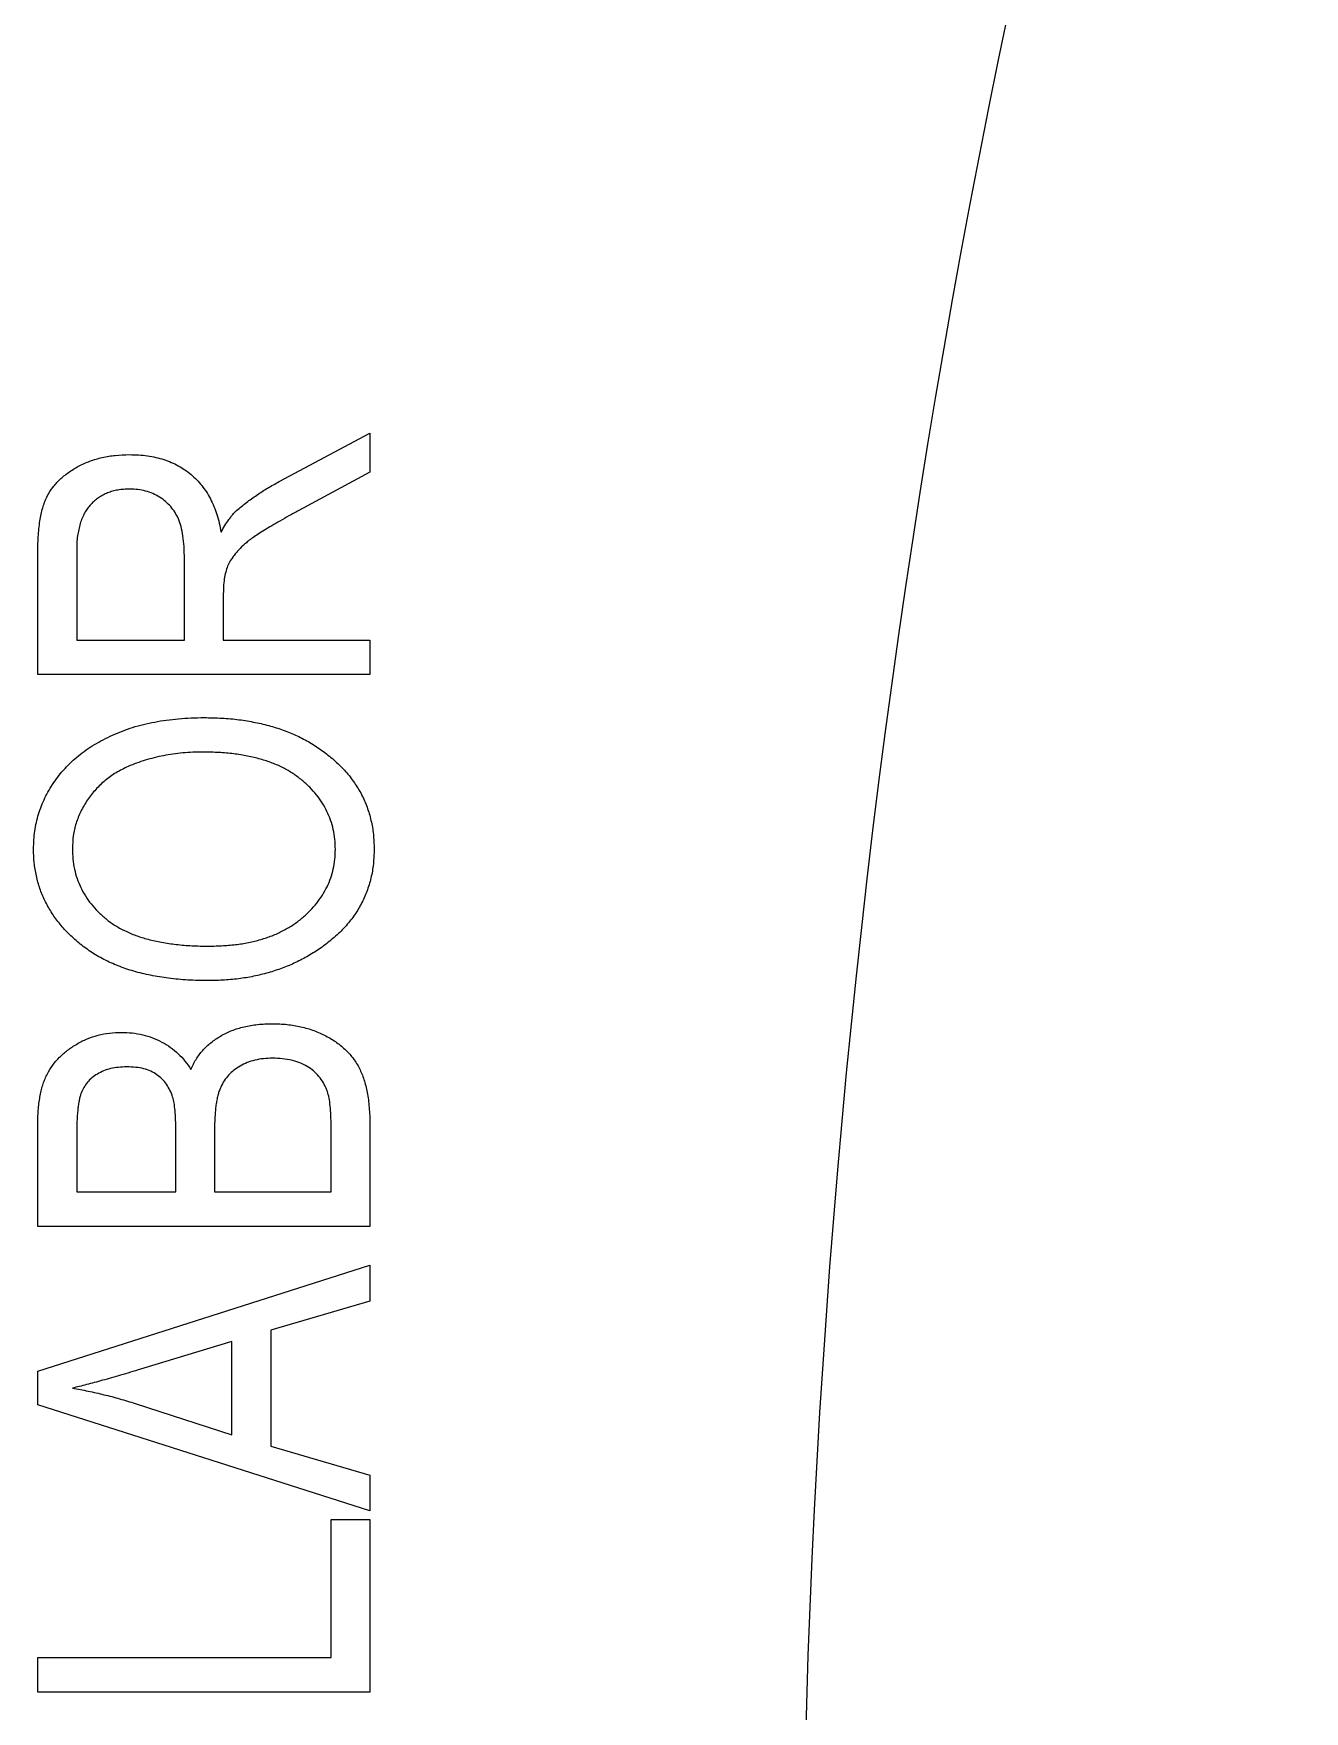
# Model space of a CAD drawing. Extents: x 11 to 185, y 6 to 286.
# Drawn here: x 76.66 to 92.39, y 125.99 to 146.76 of the extents above; entities that cross this region are included whole.
import ezdxf

# ---------------------------------------------------------------- set-up
doc = ezdxf.new("R2010")
doc.units = 0
doc.layers.get('0').update_dxf_attribs({"linetype": 'CONTINUOUS'})

msp = doc.modelspace()

# ---------------------------------------------------------------- linework, layer by layer
at = {"color": 7}
for points in [[(79.695725, 141.216909), (80.818948, 141.818129)], [(80.818948, 141.818129), (80.818948, 141.332817)], [(80.818948, 141.332817), (79.940049, 140.858345)], [(76.709638, 138.829541), (76.709638, 140.338844)], [(77.189946, 140.368864), (77.189946, 139.256481), (78.52414, 139.256481)], [(78.52414, 139.256481), (78.52414, 140.257961)], [(79.004448, 139.800999), (79.004448, 139.256481)], [(79.004448, 139.256481), (80.818948, 139.256481)], [(80.818948, 139.256481), (80.818948, 138.829541)], [(80.818948, 138.829541), (76.709638, 138.829541)], [(76.709638, 131.998481), (76.709638, 133.272633)], [(77.189946, 133.124204), (77.189946, 132.425421), (78.417404, 132.425421), (78.417404, 133.17924)], [(78.897713, 133.212593), (78.897713, 132.425421), (80.338639, 132.425421)], [(80.338639, 132.425421), (80.338639, 133.272633)], [(80.818948, 133.26346), (80.818948, 131.998481)], [(80.818948, 131.998481), (76.709638, 131.998481)], [(76.709638, 130.204826), (80.818948, 131.51817)], [(80.818948, 131.51817), (80.818948, 131.074554)], [(80.818948, 131.074554), (79.591493, 130.715154)], [(79.591493, 130.715154), (79.591493, 129.279231)], [(79.111184, 130.574232), (77.982122, 130.230676)], [(79.111184, 129.41932), (79.111184, 130.574232)], [(76.709638, 129.788726), (76.709638, 130.204826)], [(77.915413, 129.806236), (79.111184, 129.41932)], [(80.818948, 128.476216), (76.709638, 129.788726)], [(79.591493, 129.279231), (80.818948, 128.920668)], [(80.818948, 128.920668), (80.818948, 128.476216)], [(80.338639, 126.661714), (80.338639, 128.36948)], [(80.338639, 128.36948), (80.818948, 128.36948)], [(80.818948, 128.36948), (80.818948, 126.234772)], [(76.709638, 126.661714), (80.338639, 126.661714)], [(76.709638, 126.234772), (76.709638, 126.661714)], [(80.818948, 126.234772), (76.709638, 126.234772)]]:
    msp.add_lwpolyline(points, dxfattribs=at)
for points in [[(92.387939, 160.506693), (84.095365, 135.826783), (84.094529, 109.113113), (92.385557, 84.432682)], [(77.213235, 141.407033), (77.258728, 141.431242), (77.305837, 141.452491), (77.354157, 141.470406)], [(77.354157, 141.470406), (77.403664, 141.488768), (77.454437, 141.503624), (77.505922, 141.515435)], [(77.505922, 141.515435), (77.559514, 141.527739), (77.613878, 141.536708), (77.668527, 141.542119)], [(77.668527, 141.542119), (77.72613, 141.547807), (77.784052, 141.549553), (77.841972, 141.5513)], [(77.842033, 141.551292), (77.880416, 141.550498), (77.918799, 141.54944), (77.957109, 141.547111)], [(77.957109, 141.547111), (77.993626, 141.544995), (78.030081, 141.541317), (78.066344, 141.536263)], [(78.066344, 141.536263), (78.101357, 141.531395), (78.136189, 141.525177), (78.170577, 141.517081)], [(78.170577, 141.517081), (78.203467, 141.509355), (78.23595, 141.499936), (78.268139, 141.489564)], [(78.268139, 141.489564), (78.299723, 141.479404), (78.331026, 141.468345), (78.361535, 141.455375)], [(78.361535, 141.455375), (78.391163, 141.442781), (78.420042, 141.428411), (78.448257, 141.412848)], [(76.893862, 141.145196), (76.919976, 141.180068), (76.949041, 141.212749), (76.980584, 141.242758)], [(76.980584, 141.242758), (77.013819, 141.274376), (77.04982, 141.303025), (77.08732, 141.329481)], [(77.08732, 141.329481), (77.127642, 141.357932), (77.169698, 141.38385), (77.213235, 141.407033)], [(78.448257, 141.412848), (78.476245, 141.397397), (78.503579, 141.380805), (78.529976, 141.362816)], [(78.529976, 141.362816), (78.556197, 141.34493), (78.58152, 141.325689), (78.605859, 141.305279)], [(78.605859, 141.305279), (78.63028, 141.284801), (78.653733, 141.263131), (78.675902, 141.240237)], [(78.675902, 141.240237), (78.697968, 141.217456), (78.718778, 141.193432), (78.738444, 141.168524)], [(76.798802, 140.977588), (76.806925, 140.99804), (76.816185, 141.018058), (76.826319, 141.037627)], [(76.826319, 141.037627), (76.845792, 141.075264), (76.868441, 141.111266), (76.893862, 141.145196)], [(77.514323, 141.050147), (77.495643, 141.040331), (77.477403, 141.029668), (77.46012, 141.017624)], [(77.571859, 141.07683), (77.552227, 141.069025), (77.533055, 141.060003), (77.514323, 141.050147)], [(77.634399, 141.097679), (77.613206, 141.091779), (77.592277, 141.084953), (77.571859, 141.07683)], [(77.700275, 141.112681), (77.678076, 141.108845), (77.656111, 141.103738), (77.634399, 141.097679)], [(77.770321, 141.121016), (77.746852, 141.119428), (77.723447, 141.116677), (77.700275, 141.112681)], [(77.844534, 141.124349), (77.819769, 141.123556), (77.795027, 141.122762), (77.770321, 141.121016)], [(77.947099, 141.118515), (77.913132, 141.12259), (77.878832, 141.123463), (77.844531, 141.124363)], [(78.042992, 141.099333), (78.011462, 141.107879), (77.979431, 141.114626), (77.947099, 141.118515)], [(78.133051, 141.06848), (78.10391, 141.081048), (78.073687, 141.091023), (78.042992, 141.099333)], [(78.216437, 141.024287), (78.189767, 141.041061), (78.161941, 141.056031), (78.133051, 141.06848)], [(78.290653, 140.970084), (78.26729, 140.989928), (78.242409, 141.007954), (78.216437, 141.024287)], [(78.738444, 141.168524), (78.758579, 141.143018), (78.777515, 141.116584), (78.795147, 141.089305)], [(78.795147, 141.089305), (78.813139, 141.061474), (78.82976, 141.032767), (78.845177, 141.003419)], [(79.291299, 140.957577), (79.333122, 140.989732), (79.376132, 141.02035), (79.419715, 141.050136)], [(79.419715, 141.050136), (79.46372, 141.080209), (79.508308, 141.109435), (79.553967, 141.136859)], [(79.553967, 141.136859), (79.600478, 141.164791), (79.648103, 141.19085), (79.695725, 141.216909)], [(76.738768, 140.750776), (76.743425, 140.77874), (76.748981, 140.806564), (76.755437, 140.834162)], [(76.755437, 140.834162), (76.761337, 140.859377), (76.768031, 140.884394), (76.77544, 140.909211)], [(76.77544, 140.909211), (76.782345, 140.93231), (76.789886, 140.955209), (76.798802, 140.977588)], [(77.288345, 140.827503), (77.277259, 140.8075), (77.267364, 140.786834), (77.258325, 140.765797)], [(77.324201, 140.884206), (77.311131, 140.866029), (77.299172, 140.847074), (77.288345, 140.827503)], [(77.365061, 140.934238), (77.350403, 140.918469), (77.336785, 140.901703), (77.324201, 140.884206)], [(77.410924, 140.978434), (77.394969, 140.964385), (77.37951, 140.949793), (77.365061, 140.934238)], [(77.46012, 141.017624), (77.442923, 141.005639), (77.42668, 140.992304), (77.410924, 140.978434)], [(78.354026, 140.907545), (78.3345, 140.929955), (78.313291, 140.950862), (78.290653, 140.970084)], [(78.407395, 140.835832), (78.391493, 140.861073), (78.373618, 140.885052), (78.354026, 140.907545)], [(78.449921, 140.754946), (78.437856, 140.782936), (78.423648, 140.810035), (78.407395, 140.835832)], [(78.845177, 141.003419), (78.861026, 140.973238), (78.87561, 140.94238), (78.88854, 140.910857)], [(78.88854, 140.910857), (78.901981, 140.878078), (78.913649, 140.844579), (78.924396, 140.810794)], [(78.924396, 140.810794), (78.935614, 140.775552), (78.945827, 140.739995), (78.954416, 140.704059)], [(79.121191, 140.808313), (79.136616, 140.825881), (79.153089, 140.842531), (79.169554, 140.859179)], [(79.169554, 140.859179), (79.209747, 140.892479), (79.249942, 140.92578), (79.291299, 140.957577)], [(79.940049, 140.858345), (79.898838, 140.836253), (79.857629, 140.814139), (79.816637, 140.791636)], [(76.717073, 140.559821), (76.719454, 140.59295), (76.722549, 140.626036), (76.726254, 140.659051)], [(76.726254, 140.659051), (76.729693, 140.689721), (76.733688, 140.720333), (76.738768, 140.750776)], [(77.21496, 140.624038), (77.209483, 140.597765), (77.204562, 140.571378), (77.200779, 140.544822)], [(77.233296, 140.698254), (77.225861, 140.673886), (77.220146, 140.649004), (77.21496, 140.624038)], [(77.258325, 140.765797), (77.248827, 140.743704), (77.240307, 140.721212), (77.233296, 140.698254)], [(78.482441, 140.660717), (78.473737, 140.692814), (78.4631, 140.724413), (78.449921, 140.754946)], [(78.505804, 140.546478), (78.500116, 140.584949), (78.492628, 140.623176), (78.482441, 140.660717)], [(78.954416, 140.704059), (78.963385, 140.666533), (78.970582, 140.628592), (78.977752, 140.590653)], [(78.977763, 140.590674), (78.993267, 140.618678), (79.008751, 140.646681), (79.025295, 140.67406)], [(79.025295, 140.67406), (79.040244, 140.698799), (79.05605, 140.723032), (79.072825, 140.746606)], [(79.072825, 140.746606), (79.087985, 140.767905), (79.103948, 140.788688), (79.121191, 140.808313)], [(79.513941, 140.616524), (79.487588, 140.600199), (79.461492, 140.58347), (79.435558, 140.566491)], [(79.604, 140.670724), (79.573797, 140.65297), (79.54372, 140.634987), (79.513941, 140.616524)], [(79.704898, 140.729096), (79.671135, 140.709861), (79.637493, 140.690425), (79.604, 140.670724)], [(79.816637, 140.791636), (79.77922, 140.771104), (79.741988, 140.750221), (79.704898, 140.729096)], [(76.709638, 140.338844), (76.709857, 140.376933), (76.710167, 140.415023), (76.711225, 140.453086)], [(76.711225, 140.453086), (76.712284, 140.488696), (76.7144, 140.524282), (76.717073, 140.559821)], [(77.192444, 140.459766), (77.190857, 140.429501), (77.190327, 140.399187), (77.190063, 140.368874)], [(77.200779, 140.544822), (77.196757, 140.516617), (77.194032, 140.488214), (77.192444, 140.459766)], [(78.519139, 140.412226), (78.516493, 140.457126), (78.512366, 140.501967), (78.505804, 140.546478)], [(78.52414, 140.257961), (78.523081, 140.309409), (78.522023, 140.360857), (78.519139, 140.412226)], [(79.268783, 140.442246), (79.243992, 140.4201), (79.220012, 140.397087), (79.19707, 140.373033)], [(79.312979, 140.479769), (79.297898, 140.467704), (79.283203, 140.45511), (79.268783, 140.442246)], [(79.368848, 140.521462), (79.349851, 140.508074), (79.331121, 140.494287), (79.312979, 140.479769)], [(79.435558, 140.566491), (79.413121, 140.551807), (79.39079, 140.536908), (79.368848, 140.521462)], [(79.092004, 140.237112), (79.079357, 140.21568), (79.068007, 140.193439), (79.058648, 140.170402)], [(79.137867, 140.304657), (79.121225, 140.283094), (79.105847, 140.260583), (79.092004, 140.237112)], [(79.19707, 140.373033), (79.176248, 140.351205), (79.156293, 140.328528), (79.137867, 140.304657)], [(79.017797, 140.011967), (79.012849, 139.97937), (79.0097, 139.946493), (79.007795, 139.913571)], [(79.035312, 140.097856), (79.02801, 140.069525), (79.022189, 140.040857), (79.017797, 140.011967)], [(79.058648, 140.170402), (79.049097, 140.146854), (79.041636, 140.122489), (79.035312, 140.097856)], [(79.007795, 139.913571), (79.005679, 139.876085), (79.005044, 139.838541), (79.004462, 139.800999)], [(77.633547, 138.079059), (77.673602, 138.097236), (77.71421, 138.11419), (77.755292, 138.129925)], [(77.755292, 138.129925), (77.797332, 138.146012), (77.839869, 138.160842), (77.882874, 138.174118)], [(77.882874, 138.174118), (77.926946, 138.187718), (77.97151, 138.19973), (78.016293, 138.210808)], [(78.016293, 138.210808), (78.062458, 138.222238), (78.108855, 138.232716), (78.155549, 138.241664)], [(78.155549, 138.241664), (78.203391, 138.250818), (78.251542, 138.258359), (78.29981, 138.265)], [(78.29981, 138.265), (78.349994, 138.271932), (78.400299, 138.277912), (78.450739, 138.282515)], [(78.450739, 138.282515), (78.502611, 138.287251), (78.554625, 138.290532), (78.606674, 138.292517)], [(78.606674, 138.292517), (78.660572, 138.294633), (78.714507, 138.295215), (78.768443, 138.29585)], [(78.768461, 138.295864), (78.842156, 138.294541), (78.915847, 138.293191), (78.989439, 138.289196)], [(78.989439, 138.289196), (79.059953, 138.285386), (79.130374, 138.279116), (79.200407, 138.270014)], [(79.200407, 138.270014), (79.267481, 138.261283), (79.334196, 138.249958), (79.400535, 138.236661)], [(79.400535, 138.236661), (79.464421, 138.223855), (79.527956, 138.209266), (79.590659, 138.191631)], [(79.590659, 138.191631), (79.651249, 138.174592), (79.711061, 138.154708), (79.769941, 138.132425)], [(79.769941, 138.132425), (79.82703, 138.110809), (79.883246, 138.086957), (79.938383, 138.060713)], [(77.307503, 137.895607), (77.340627, 137.918732), (77.374612, 137.94065), (77.409236, 137.961483)], [(77.409236, 137.961483), (77.444753, 137.982862), (77.480938, 138.003092), (77.517638, 138.022356)], [(77.517638, 138.022356), (77.55573, 138.042358), (77.594375, 138.061284), (77.633547, 138.079059)], [(79.938383, 138.060713), (79.99254, 138.034942), (80.045655, 138.006857), (80.096818, 137.975657)], [(80.096818, 137.975657), (80.147284, 137.944883), (80.195849, 137.911072), (80.244413, 137.877261)], [(77.045669, 137.66796), (77.071334, 137.6959), (77.098014, 137.722927), (77.125722, 137.748846)], [(77.125722, 137.748846), (77.153929, 137.775225), (77.183213, 137.800468), (77.213277, 137.824728)], [(77.213277, 137.824728), (77.243874, 137.849414), (77.27528, 137.873097), (77.307503, 137.895607)], [(77.931256, 137.732285), (77.896244, 137.719056), (77.861634, 137.704829), (77.827023, 137.690592)], [(78.038828, 137.768975), (78.002567, 137.757995), (77.966705, 137.745665), (77.931256, 137.732285)], [(78.14973, 137.798995), (78.112549, 137.789761), (78.075483, 137.780077), (78.038828, 137.768975)], [(78.263972, 137.824844), (78.225661, 137.817357), (78.187635, 137.808414), (78.14973, 137.798995)], [(78.381548, 137.844027), (78.342196, 137.838603), (78.302937, 137.832464), (78.263972, 137.824844)], [(78.503293, 137.858208), (78.462611, 137.854398), (78.422032, 137.849609), (78.381548, 137.844027)], [(78.627539, 137.866543), (78.586063, 137.864955), (78.544624, 137.862071), (78.503293, 137.858208)], [(78.755954, 137.868924), (78.713137, 137.868395), (78.670317, 137.86813), (78.627539, 137.866543)], [(78.951079, 137.86391), (78.886129, 137.867456), (78.821042, 137.86817), (78.755954, 137.868911)], [(79.134531, 137.847241), (79.073555, 137.854729), (79.012378, 137.860576), (78.951079, 137.86391)], [(79.305475, 137.820558), (79.248897, 137.831724), (79.191803, 137.840217), (79.134531, 137.847241)], [(79.463911, 137.782202), (79.411632, 137.797098), (79.358781, 137.810028), (79.305475, 137.820558)], [(79.61067, 137.733836), (79.56251, 137.752171), (79.513467, 137.768073), (79.463911, 137.782202)], [(79.744925, 137.67463), (79.701332, 137.696855), (79.6564, 137.716431), (79.61067, 137.733836)], [(80.244413, 137.877261), (80.294207, 137.838259), (80.344005, 137.799254), (80.391172, 137.757185)], [(80.391172, 137.757185), (80.436199, 137.717024), (80.478831, 137.674069), (80.518754, 137.628767)], [(76.848041, 137.397786), (76.86643, 137.429848), (76.885795, 137.461347), (76.906414, 137.492015)], [(76.906414, 137.492015), (76.927157, 137.522883), (76.949186, 137.552911), (76.97229, 137.582071)], [(76.97229, 137.582071), (76.995679, 137.611593), (77.020182, 137.640226), (77.045669, 137.66796)], [(77.544343, 137.518698), (77.50262, 137.484143), (77.463123, 137.446985), (77.426767, 137.406959)], [(77.677761, 137.61376), (77.630883, 137.585841), (77.586478, 137.553596), (77.544343, 137.518698)], [(77.827023, 137.690476), (77.776403, 137.666425), (77.725783, 137.642359), (77.677761, 137.61376)], [(79.86667, 137.603753), (79.827398, 137.62955), (79.786776, 137.653302), (79.744925, 137.67463)], [(79.976739, 137.522868), (79.94156, 137.551794), (79.904749, 137.578737), (79.86667, 137.603753)], [(80.074302, 137.433642), (80.043314, 137.465011), (80.010791, 137.494869), (79.976739, 137.522868)], [(80.518754, 137.628767), (80.557534, 137.58477), (80.593758, 137.538555), (80.627159, 137.490345)], [(80.627159, 137.490345), (80.659568, 137.443567), (80.689318, 137.394907), (80.715548, 137.344419)], [(76.753815, 137.202661), (76.766886, 137.236313), (76.781409, 137.26941), (76.797175, 137.30189)], [(76.797175, 137.30189), (76.812971, 137.33445), (76.830039, 137.366388), (76.848041, 137.397786)], [(77.426767, 137.406959), (77.389749, 137.366208), (77.355988, 137.322488), (77.325035, 137.276877)], [(80.158524, 137.339416), (80.132145, 137.372288), (80.103924, 137.403657), (80.074302, 137.433642)], [(80.229403, 137.240184), (80.207707, 137.274575), (80.183971, 137.307695), (80.158524, 137.339416)], [(80.715548, 137.344419), (80.741716, 137.294032), (80.764404, 137.241822), (80.783925, 137.188485)], [(76.691276, 136.997529), (76.699028, 137.032343), (76.708368, 137.066803), (76.718792, 137.100929)], [(76.718792, 137.100929), (76.72927, 137.135245), (76.740832, 137.169226), (76.753815, 137.202661)], [(77.242482, 137.135952), (77.21904, 137.088382), (77.199223, 137.039011), (77.183276, 136.988356)], [(77.325035, 137.276877), (77.29442, 137.231765), (77.266549, 137.184807), (77.242482, 137.135952)], [(80.287773, 137.135118), (80.270231, 137.171165), (80.250795, 137.206291), (80.229403, 137.240184)], [(80.333636, 137.02588), (80.320565, 137.063154), (80.305074, 137.099585), (80.287773, 137.135118)], [(80.783925, 137.188485), (80.803583, 137.134769), (80.820048, 137.079907), (80.833124, 137.024213)], [(76.660425, 136.782391), (76.662807, 136.818642), (76.66696, 136.854797), (76.672093, 136.890794)], [(76.672093, 136.890794), (76.677226, 136.926597), (76.683418, 136.962245), (76.691276, 136.997529)], [(77.183276, 136.988356), (77.167401, 136.937966), (77.155392, 136.886307), (77.148253, 136.834091)], [(80.366156, 136.910807), (80.357583, 136.949775), (80.346841, 136.988258), (80.333636, 137.02588)], [(80.385338, 136.789895), (80.381422, 136.830506), (80.37494, 136.87091), (80.366156, 136.910807)], [(80.833124, 137.024213), (80.846538, 136.967089), (80.856381, 136.909087), (80.86231, 136.850768)], [(76.656271, 136.670653), (76.657065, 136.707932), (76.657859, 136.745212), (76.660425, 136.782391)], [(76.664608, 136.500539), (76.659026, 136.557001), (76.65765, 136.613825), (76.656274, 136.67065)], [(77.13658, 136.673986), (77.137903, 136.631116), (77.139226, 136.588243), (77.143248, 136.545571)], [(77.148253, 136.834091), (77.141004, 136.781103), (77.138781, 136.727546), (77.136585, 136.673986)], [(80.392005, 136.664816), (80.390682, 136.70658), (80.38936, 136.748345), (80.385338, 136.789895)], [(80.385338, 136.542253), (80.389439, 136.582951), (80.390709, 136.62389), (80.392005, 136.664832)], [(80.86231, 136.850768), (80.868475, 136.790125), (80.870406, 136.729139), (80.872311, 136.66815)], [(80.872317, 136.66815), (80.870465, 136.606877), (80.868613, 136.545603), (80.862316, 136.484698)], [(76.691294, 136.3371), (76.679414, 136.391089), (76.670022, 136.44564), (76.664608, 136.500539)], [(77.143248, 136.545571), (77.147137, 136.504127), (77.153566, 136.462875), (77.16243, 136.422159)], [(80.366156, 136.424677), (80.374755, 136.463487), (80.381369, 136.502756), (80.385338, 136.542253)], [(80.862316, 136.484698), (80.856257, 136.426074), (80.84607, 136.367792), (80.832296, 136.31042)], [(76.734654, 136.180335), (76.717033, 136.2316), (76.702957, 136.284078), (76.691294, 136.3371)], [(77.16243, 136.422159), (77.171002, 136.382651), (77.181877, 136.343651), (77.19495, 136.305416)], [(77.19495, 136.305416), (77.207861, 136.267653), (77.222961, 136.230635), (77.239979, 136.194514)], [(80.28944, 136.202867), (80.306691, 136.238001), (80.321745, 136.274251), (80.334469, 136.311269)], [(80.334469, 136.311269), (80.347222, 136.348406), (80.357673, 136.386315), (80.366156, 136.424677)], [(80.832296, 136.31042), (80.818776, 136.254114), (80.801771, 136.198681), (80.78143, 136.144481)], [(76.79636, 136.031906), (76.772998, 136.080187), (76.752082, 136.12967), (76.734654, 136.180335)], [(77.239979, 136.194514), (77.257124, 136.158141), (77.276201, 136.122677), (77.297515, 136.088612)], [(77.297515, 136.088612), (77.319079, 136.054142), (77.342931, 136.021106), (77.368395, 135.98938)], [(80.161024, 136.000235), (80.186133, 136.031993), (80.209385, 136.065238), (80.23107, 136.099467)], [(80.23107, 136.099467), (80.252263, 136.132927), (80.271985, 136.167328), (80.28944, 136.202867)], [(80.78143, 136.144481), (80.761401, 136.091096), (80.738117, 136.038907), (80.711384, 135.988546)], [(76.874743, 135.890148), (76.845919, 135.935817), (76.8199, 135.983252), (76.79636, 136.031906)], [(76.971472, 135.755059), (76.93683, 135.798321), (76.90431, 135.843306), (76.874743, 135.890148)], [(77.368395, 135.98938), (77.394774, 135.956503), (77.422907, 135.925033), (77.452617, 135.895154)], [(77.452617, 135.895154), (77.483285, 135.864306), (77.515646, 135.835151), (77.549346, 135.807598)], [(79.980909, 135.815951), (80.014622, 135.844332), (80.046838, 135.874468), (80.077638, 135.906009)], [(80.077638, 135.906009), (80.106962, 135.936037), (80.135002, 135.96734), (80.161024, 136.000235)], [(80.620492, 135.841784), (80.586323, 135.793757), (80.54916, 135.747905), (80.509589, 135.704196)], [(80.711384, 135.988546), (80.684389, 135.937691), (80.653869, 135.8887), (80.620492, 135.841784)], [(77.08488, 135.627477), (77.044899, 135.667988), (77.007066, 135.710615), (76.971472, 135.755059)], [(77.21663, 135.507401), (77.170719, 135.545179), (77.126629, 135.585173), (77.08488, 135.627477)], [(77.549346, 135.807598), (77.584498, 135.778853), (77.621111, 135.751853), (77.659415, 135.727545)], [(77.659415, 135.727545), (77.69933, 135.702225), (77.741082, 135.679809), (77.783664, 135.659169)], [(77.783664, 135.659169), (77.828865, 135.637262), (77.875006, 135.61733), (77.922086, 135.599963)], [(79.625679, 135.603316), (79.669492, 135.621043), (79.712352, 135.641156), (79.754098, 135.663352)], [(79.754098, 135.663352), (79.794735, 135.684969), (79.834319, 135.708546), (79.872507, 135.734231)], [(79.872507, 135.734231), (79.91007, 135.759499), (79.94628, 135.786799), (79.980909, 135.815951)], [(80.509589, 135.704196), (80.468523, 135.658841), (80.424864, 135.615796), (80.37867, 135.57578)], [(77.364225, 135.398163), (77.313147, 135.431932), (77.263921, 135.468489), (77.21663, 135.507401)], [(77.922086, 135.599963), (77.971817, 135.581628), (78.022598, 135.566123), (78.073848, 135.552433)], [(78.073848, 135.552433), (78.128937, 135.537723), (78.184563, 135.525089), (78.240623, 135.514908)], [(78.240623, 135.514908), (78.300567, 135.504033), (78.361, 135.495937), (78.421571, 135.489058)], [(78.421571, 135.489058), (78.486193, 135.481729), (78.550968, 135.475776), (78.615865, 135.472389)], [(78.615865, 135.472389), (78.685538, 135.468764), (78.755351, 135.468076), (78.825167, 135.467388)], [(78.825167, 135.467378), (78.885513, 135.468701), (78.945862, 135.469759), (79.006115, 135.473225)], [(79.006115, 135.473225), (79.062974, 135.476453), (79.119746, 135.481612), (79.176224, 135.489074)], [(79.176224, 135.489074), (79.229926, 135.496138), (79.283364, 135.505266), (79.336329, 135.516593)], [(79.336328, 135.516593), (79.386837, 135.527388), (79.436918, 135.540167), (79.486424, 135.55495)], [(79.486424, 135.55495), (79.533533, 135.568999), (79.580121, 135.584877), (79.625679, 135.603316)], [(80.227734, 135.456538), (80.178256, 135.423116), (80.128779, 135.389694), (80.077638, 135.358975)], [(80.37867, 135.57578), (80.330217, 135.533809), (80.278978, 135.495175), (80.227739, 135.456538)], [(77.52683, 135.303103), (77.470971, 135.331824), (77.416623, 135.363526), (77.364225, 135.398163)], [(77.704445, 135.223051), (77.644001, 135.24689), (77.584607, 135.273396), (77.52683, 135.303103)], [(77.897069, 135.157175), (77.83191, 135.176199), (77.767606, 135.198154), (77.704445, 135.223051)], [(79.755765, 135.203041), (79.699078, 135.181212), (79.641417, 135.161922), (79.583153, 135.144671)], [(79.92087, 135.274753), (79.86681, 135.248639), (79.811764, 135.224604), (79.755765, 135.203041)], [(80.077638, 135.358975), (80.026798, 135.32844), (79.974316, 135.300577), (79.92087, 135.274753)], [(78.104701, 135.106309), (78.034848, 135.120491), (77.96549, 135.13721), (77.897069, 135.157175)], [(78.327345, 135.069619), (78.25272, 135.079171), (78.178435, 135.091341), (78.104701, 135.106309)], [(78.565833, 135.04795), (78.486127, 135.052315), (78.406543, 135.059486), (78.327345, 135.069619)], [(78.818494, 135.040436), (78.734229, 135.041759), (78.649965, 135.043346), (78.565833, 135.04795)], [(79.021125, 135.047103), (78.953672, 135.043055), (78.886084, 135.041732), (78.818494, 135.040436)], [(79.21625, 135.066285), (79.151461, 135.057501), (79.086355, 135.051019), (79.021125, 135.047103)], [(79.403871, 135.098808), (79.341803, 135.085499), (79.279173, 135.07481), (79.21625, 135.066285)], [(79.583153, 135.144671), (79.523982, 135.127155), (79.464191, 135.111741), (79.403871, 135.098808)], [(77.455043, 134.364169), (77.501078, 134.37626), (77.54793, 134.385388), (77.595135, 134.390852)], [(77.595135, 134.390852), (77.644083, 134.396514), (77.693406, 134.398287), (77.74273, 134.400033)], [(77.742804, 134.400025), (77.788204, 134.398702), (77.833606, 134.397247), (77.878723, 134.392511)], [(77.878723, 134.392511), (77.922207, 134.38796), (77.965424, 134.380287), (78.007972, 134.369995)], [(78.971926, 134.354995), (79.016095, 134.380581), (79.062091, 134.402975), (79.109514, 134.421705)], [(79.109514, 134.421705), (79.159087, 134.441284), (79.21022, 134.45686), (79.262113, 134.469237)], [(79.262113, 134.469237), (79.317305, 134.482414), (79.373354, 134.491939), (79.429721, 134.497587)], [(79.429721, 134.497587), (79.49035, 134.503646), (79.551345, 134.505207), (79.612339, 134.506768)], [(79.612339, 134.50676), (79.673606, 134.505173), (79.734876, 134.503612), (79.795791, 134.497579)], [(79.795791, 134.497579), (79.853256, 134.491891), (79.910408, 134.482287), (79.966733, 134.469229)], [(79.966733, 134.469229), (80.021023, 134.456662), (80.074542, 134.440898), (80.126837, 134.421697)], [(80.126837, 134.421697), (80.177682, 134.403017), (80.227368, 134.381105), (80.275266, 134.355821)], [(76.977237, 134.091494), (77.008336, 134.122829), (77.042103, 134.151496), (77.0773, 134.178217)], [(77.0773, 134.178217), (77.114371, 134.206355), (77.153029, 134.232332), (77.193209, 134.255766)], [(77.193209, 134.255766), (77.234251, 134.279711), (77.276886, 134.300981), (77.320791, 134.319139)], [(77.320791, 134.319139), (77.364434, 134.337184), (77.409334, 134.352151), (77.455043, 134.364169)], [(78.007972, 134.369995), (78.049289, 134.359993), (78.089974, 134.347479), (78.129717, 134.332471)], [(78.129717, 134.332471), (78.169418, 134.31747), (78.20818, 134.299941), (78.245626, 134.279936)], [(78.245626, 134.279936), (78.282324, 134.26033), (78.317759, 134.238346), (78.351528, 134.214063)], [(78.351528, 134.214063), (78.384887, 134.190065), (78.416616, 134.163837), (78.446588, 134.135677)], [(78.667565, 134.065642), (78.691351, 134.105075), (78.719349, 134.142101), (78.750118, 134.176547)], [(78.750118, 134.176547), (78.781095, 134.211229), (78.814877, 134.243302), (78.851017, 134.272443)], [(78.851017, 134.272443), (78.889024, 134.303092), (78.929637, 134.330503), (78.971926, 134.354995)], [(80.275266, 134.355821), (80.321203, 134.331585), (80.365497, 134.30424), (80.407851, 134.274102)], [(80.407851, 134.274102), (80.447801, 134.245675), (80.486025, 134.21475), (80.521257, 134.180709)], [(80.521257, 134.180709), (80.555552, 134.147573), (80.587011, 134.111481), (80.615483, 134.07314)], [(76.827139, 133.885527), (76.84648, 133.923039), (76.868988, 133.958922), (76.893849, 133.993096)], [(76.893849, 133.993096), (76.919196, 134.02792), (76.946943, 134.060972), (76.977237, 134.091494)], [(77.705278, 133.967235), (77.673298, 133.964087), (77.64145, 133.959007), (77.610219, 133.951387)], [(77.810347, 133.973083), (77.775271, 133.97176), (77.740198, 133.970701), (77.705278, 133.967235)], [(77.922086, 133.967238), (77.88501, 133.971233), (77.847677, 133.972159), (77.810347, 133.973085)], [(78.021315, 133.948902), (77.988753, 133.957554), (77.955524, 133.96364), (77.922086, 133.967238)], [(78.446588, 134.135677), (78.476732, 134.107356), (78.505095, 134.077085), (78.53081, 134.044785)], [(78.53081, 134.044785), (78.557109, 134.011736), (78.580655, 133.976562), (78.604189, 133.941386)], [(78.604189, 133.941396), (78.623874, 133.983629), (78.643575, 134.025862), (78.667565, 134.065642)], [(79.21375, 133.983087), (79.187011, 133.96737), (79.161418, 133.949754), (79.137034, 133.930554)], [(79.300472, 134.025616), (79.270535, 134.013736), (79.241523, 133.999422), (79.21375, 133.983087)], [(79.396365, 134.055635), (79.363763, 134.047724), (79.331616, 134.037988), (79.300472, 134.025616)], [(79.501434, 134.073971), (79.466091, 134.070293), (79.430973, 134.063996), (79.396365, 134.055635)], [(79.615673, 134.079818), (79.577507, 134.07876), (79.539341, 134.077966), (79.501434, 134.073971)], [(79.738252, 134.073137), (79.697514, 134.07708), (79.656593, 134.078456), (79.615673, 134.079805)], [(79.850824, 134.054802), (79.813796, 134.06356), (79.776103, 134.069486), (79.738252, 134.073137)], [(79.951723, 134.023115), (79.918928, 134.036133), (79.885162, 134.04669), (79.850824, 134.054802)], [(80.042615, 133.978919), (80.013516, 133.995985), (79.983065, 134.010677), (79.951723, 134.023115)], [(80.121834, 133.923053), (80.097201, 133.943981), (80.070523, 133.962544), (80.042615, 133.978919)], [(80.615483, 134.07314), (80.64345, 134.035485), (80.668529, 133.99566), (80.689699, 133.953898)], [(76.755437, 133.693738), (76.761364, 133.716731), (76.767952, 133.739583), (76.77544, 133.762114)], [(76.77544, 133.762114), (76.782663, 133.78381), (76.790759, 133.805228), (76.799623, 133.826324)], [(76.799623, 133.826324), (76.808063, 133.846405), (76.817164, 133.866178), (76.827139, 133.885527)], [(77.323365, 133.782112), (77.306829, 133.762638), (77.292028, 133.741657), (77.279172, 133.719572)], [(77.379235, 133.837148), (77.3591, 133.820426), (77.340314, 133.802053), (77.323365, 133.782112)], [(77.44678, 133.884677), (77.4231, 133.870575), (77.40043, 133.854766), (77.379235, 133.837148)], [(77.523496, 133.923037), (77.497038, 133.912109), (77.471368, 133.899304), (77.44678, 133.884677)], [(77.610219, 133.951387), (77.580649, 133.944164), (77.551632, 133.934665), (77.523496, 133.923037)], [(78.108871, 133.918049), (78.080661, 133.930829), (78.051271, 133.940936), (78.021315, 133.948902)], [(78.18392, 133.87552), (78.160293, 133.891977), (78.135086, 133.906167), (78.108871, 133.918049)], [(78.247293, 133.822154), (78.227872, 133.841812), (78.206624, 133.859717), (78.18392, 133.87552)], [(78.300662, 133.757945), (78.284522, 133.780699), (78.266851, 133.802329), (78.247293, 133.822154)], [(78.344855, 133.683732), (78.33242, 133.709661), (78.31736, 133.734405), (78.300662, 133.757945)], [(79.016955, 133.801305), (79.000525, 133.776592), (78.985806, 133.750732), (78.973595, 133.723753)], [(79.071158, 133.870514), (79.051208, 133.849057), (79.033227, 133.825747), (79.016955, 133.801305)], [(79.137034, 133.930554), (79.113645, 133.912139), (79.09139, 133.892276), (79.071158, 133.870514)], [(80.188543, 133.855507), (80.168171, 133.879822), (80.145969, 133.902563), (80.121834, 133.923053)], [(80.243577, 133.777124), (80.227781, 133.804837), (80.209096, 133.830975), (80.188543, 133.855507)], [(80.286939, 133.686232), (80.273551, 133.717109), (80.260177, 133.747986), (80.243577, 133.777124)], [(80.689699, 133.953898), (80.7006, 133.932361), (80.710468, 133.910329), (80.719718, 133.888022)], [(80.719718, 133.888022), (80.729481, 133.864447), (80.73853, 133.840566), (80.746402, 133.816309)], [(80.746402, 133.816309), (80.754683, 133.790777), (80.761615, 133.764824), (80.768071, 133.738757)], [(76.726254, 133.540306), (76.72972, 133.566818), (76.733768, 133.59326), (76.738768, 133.619523)], [(76.738768, 133.619523), (76.743504, 133.64442), (76.749114, 133.669177), (76.755437, 133.693738)], [(77.221633, 133.56197), (77.217955, 133.543688), (77.214436, 133.52536), (77.211632, 133.506934)], [(77.232481, 133.6095), (77.228142, 133.593837), (77.224834, 133.577914), (77.221633, 133.56197)], [(77.245816, 133.649526), (77.240762, 133.636377), (77.236238, 133.623047), (77.232481, 133.6095)], [(77.279172, 133.719572), (77.266154, 133.697188), (77.255095, 133.673691), (77.245816, 133.649526)], [(78.378211, 133.59951), (78.368051, 133.628021), (78.357891, 133.656533), (78.344855, 133.683732)], [(78.395841, 133.52613), (78.391157, 133.550816), (78.384755, 133.57516), (78.378325, 133.59951)], [(78.927717, 133.575324), (78.923748, 133.555083), (78.920017, 133.534819), (78.916869, 133.514451)], [(78.940231, 133.631193), (78.935231, 133.612778), (78.931394, 133.594064), (78.927717, 133.575324)], [(78.95608, 133.680393), (78.95018, 133.6642), (78.944729, 133.647817), (78.940231, 133.631193)], [(78.973595, 133.723753), (78.967166, 133.709544), (78.961424, 133.695048), (78.95608, 133.680393)], [(80.309455, 133.610349), (80.303264, 133.635961), (80.295115, 133.661099), (80.286939, 133.686232)], [(80.325304, 133.516123), (80.321494, 133.547794), (80.316917, 133.579425), (80.309455, 133.610349)], [(80.768071, 133.738757), (80.774871, 133.711383), (80.781115, 133.68389), (80.786407, 133.656204)], [(80.786407, 133.656204), (80.792122, 133.626359), (80.796725, 133.596295), (80.800588, 133.566148)], [(80.800588, 133.566148), (80.804636, 133.534536), (80.807838, 133.502833), (80.810589, 133.471086)], [(76.709638, 133.272633), (76.709863, 133.304052), (76.710167, 133.335474), (76.711225, 133.366861)], [(76.711225, 133.366861), (76.712284, 133.39664), (76.714427, 133.42639), (76.717073, 133.456084)], [(76.717073, 133.456084), (76.719454, 133.484217), (76.722576, 133.5123), (76.726254, 133.540306)], [(77.19745, 133.376016), (77.195598, 133.350484), (77.194275, 133.324896), (77.19327, 133.2993)], [(77.204118, 133.445228), (77.201736, 133.422183), (77.199223, 133.399119), (77.19745, 133.376016)], [(77.211632, 133.506934), (77.20851, 133.486456), (77.206314, 133.465839), (77.204118, 133.445228)], [(78.407509, 133.431901), (78.40481, 133.463479), (78.401714, 133.495068), (78.395841, 133.52613)], [(78.415023, 133.315995), (78.413435, 133.354661), (78.410816, 133.393275), (78.407509, 133.431901)], [(78.902687, 133.375196), (78.900835, 133.349081), (78.899327, 133.322962), (78.898507, 133.296813)], [(78.908534, 133.447742), (78.906153, 133.423585), (78.904327, 133.399405), (78.902687, 133.375196)], [(78.916869, 133.514451), (78.913456, 133.492306), (78.91073, 133.470046), (78.908534, 133.447742)], [(80.335305, 133.403551), (80.333189, 133.441148), (80.329802, 133.478664), (80.325304, 133.516123)], [(80.338639, 133.272633), (80.33811, 133.316307), (80.337581, 133.359985), (80.335305, 133.403551)], [(80.810589, 133.471086), (80.813526, 133.4375), (80.815934, 133.403863), (80.817257, 133.370187)], [(80.817257, 133.370187), (80.81858, 133.334638), (80.818844, 133.299046), (80.818844, 133.263452)], [(77.190888, 133.215081), (77.190359, 133.184788), (77.190095, 133.154488), (77.190095, 133.124188)], [(77.19327, 133.2993), (77.192211, 133.27123), (77.191418, 133.243161), (77.190888, 133.215081)], [(78.417404, 133.17924), (78.41714, 133.224849), (78.416875, 133.27046), (78.415023, 133.315995)], [(78.898507, 133.296813), (78.897713, 133.268757), (78.897713, 133.240674), (78.897713, 133.212591)], [(77.982122, 130.230676), (77.939895, 130.217817), (77.897665, 130.204985), (77.855376, 130.192319)], [(77.221633, 130.017191), (77.193587, 130.010418), (77.165499, 130.003803), (77.137413, 129.997189)], [(77.312525, 130.039707), (77.282268, 130.032035), (77.251973, 130.02452), (77.221633, 130.017191)], [(77.408421, 130.064737), (77.376533, 130.056112), (77.34455, 130.04783), (77.312525, 130.039707)], [(77.510987, 130.093087), (77.476789, 130.083668), (77.442661, 130.074011), (77.408421, 130.064737)], [(77.620225, 130.123107), (77.583879, 130.112867), (77.547393, 130.103104), (77.510987, 130.093087)], [(77.734464, 130.156463), (77.696425, 130.145192), (77.658405, 130.133867), (77.620225, 130.123107)], [(77.855376, 130.192319), (77.815101, 130.180281), (77.774774, 130.168401), (77.734464, 130.156463)], [(77.137413, 129.997192), (77.202834, 129.985179), (77.268255, 129.973167), (77.333372, 129.959668)], [(77.333372, 129.959668), (77.398404, 129.946201), (77.463131, 129.931234), (77.527663, 129.915472)], [(77.527663, 129.915472), (77.592711, 129.899597), (77.65756, 129.882886), (77.721955, 129.864606)], [(77.721955, 129.864606), (77.786749, 129.846218), (77.851079, 129.826226), (77.915413, 129.806236)]]:
    msp.add_open_spline(points, degree=3, dxfattribs=at)

doc.saveas('drawing.dxf')
